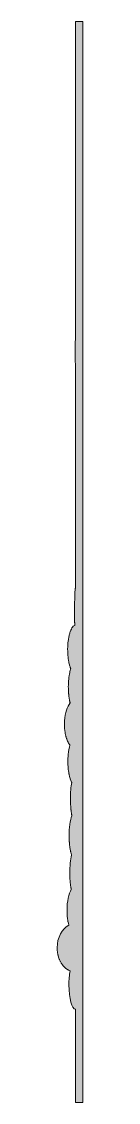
# Model space of a CAD drawing. Header units: inches. Extents: x -5 to 584, y 0 to 596.
# Drawn here: x 290 to 304, y 0 to 580 of the extents above; entities that cross this region are included whole.
import ezdxf

# ---------------------------------------------------------------- set-up
doc = ezdxf.new("R2010")
doc.units = ezdxf.units.IN
doc.header["$MEASUREMENT"] = 0
doc.layers.add('Layer 1', color=7, linetype='Continuous')

# ---------------------------------------------------------------- blocks, each defined once
blk = doc.blocks.new('block 2')
at = {"layer": 'Layer 1', "true_color": 0xff0000}
h = blk.add_hatch(color=1, dxfattribs=at)
h.dxf.hatch_style = 2
edge = h.paths.add_edge_path()
edge.add_spline(control_points=[(300, 580), (300, 580), (300, 580), (300, 580), (300, 580), (300, 456), (300, 456), (299.98, 456), (299.97, 452.16), (299.96, 446.87), (299.96, 445.64), (299.96, 444.35), (299.96, 443), (299.96, 442.51), (299.96, 442.03), (299.96, 441.56), (299.96, 441.42), (299.96, 441.29), (299.96, 441.15), (299.96, 440.86), (299.96, 440.56), (299.96, 440.28), (299.96, 440.03), (299.96, 439.78), (299.96, 439.54), (299.96, 439.33), (299.96, 439.12), (299.96, 438.92), (299.96, 438.77), (299.96, 438.62), (299.96, 438.47), (299.96, 438.12), (299.96, 437.77), (299.96, 437.43), (299.96, 437.42), (299.96, 437.4), (299.96, 437.39), (299.96, 437.37), (299.96, 437.35), (299.96, 437.34), (299.97, 437.02), (299.97, 436.71), (299.97, 436.41), (299.97, 436.24), (299.97, 436.06), (299.97, 435.89), (299.97, 435.65), (299.97, 435.41), (299.97, 435.18), (299.97, 435.11), (299.97, 435.04), (299.97, 434.97), (299.97, 434.69), (299.97, 434.41), (299.97, 434.15), (299.97, 434.06), (299.97, 433.97), (299.97, 433.88), (299.97, 433.57), (299.97, 433.27), (299.97, 432.99), (299.97, 431.8), (299.97, 430.31), (299.96, 428.61), (299.96, 426.91), (299.96, 425.01), (299.96, 423), (299.96, 422.33), (299.96, 421.67), (299.96, 421.03), (299.96, 420.95), (299.96, 420.86), (299.96, 420.77), (299.96, 420.71), (299.96, 420.65), (299.96, 420.59), (299.96, 420.01), (299.96, 419.46), (299.96, 418.91), (299.96, 418.74), (299.96, 418.58), (299.96, 418.41), (299.96, 417.85), (299.96, 417.3), (299.97, 416.78), (299.97, 416.67), (299.97, 416.58), (299.97, 416.47), (299.97, 416.04), (299.97, 415.62), (299.97, 415.22), (299.97, 415.14), (299.97, 415.04), (299.97, 414.96), (299.96, 414.21), (299.95, 413.1), (299.94, 411.72), (299.94, 411.49), (299.94, 411.25), (299.94, 411), (299.93, 408.8), (299.92, 406.02), (299.92, 403), (299.92, 395.82), (299.96, 390), (300, 390), (300, 390), (300, 356), (300, 356), (299.98, 356), (299.97, 352.16), (299.96, 346.87), (299.96, 345.64), (299.96, 344.35), (299.96, 343), (299.96, 341.65), (299.96, 340.36), (299.96, 339.13), (299.97, 333.84), (299.98, 330), (300, 330), (300, 330), (300, 276), (300, 276), (299.74, 276), (299.53, 270.18), (299.53, 263), (299.53, 262.42), (299.53, 261.86), (299.53, 261.3), (299.53, 261.14), (299.54, 260.99), (299.54, 260.84), (299.54, 260.37), (299.54, 259.91), (299.55, 259.46), (299.55, 259.37), (299.55, 259.29), (299.55, 259.2), (299.56, 258.68), (299.56, 258.18), (299.57, 257.69), (299.57, 257.64), (299.57, 257.59), (299.57, 257.54), (299.57, 257.46), (299.58, 257.39), (299.58, 257.32), (299.58, 256.92), (299.59, 256.53), (299.6, 256.15), (299.6, 256.08), (299.6, 256.01), (299.6, 255.94), (299.07, 255.79), (298.57, 255.33), (298.11, 254.61), (297.88, 254.26), (297.67, 253.84), (297.47, 253.36), (297.26, 252.89), (297.08, 252.36), (296.9, 251.78), (296.73, 251.2), (296.58, 250.57), (296.44, 249.91), (296.04, 247.91), (295.8, 245.54), (295.8, 243), (295.8, 242.51), (295.81, 242.03), (295.83, 241.55), (295.84, 241.39), (295.85, 241.24), (295.85, 241.09), (295.87, 240.77), (295.89, 240.46), (295.91, 240.15), (295.92, 239.97), (295.94, 239.8), (295.95, 239.62), (295.98, 239.34), (296, 239.06), (296.03, 238.79), (296.05, 238.61), (296.07, 238.44), (296.09, 238.28), (296.13, 238), (296.17, 237.74), (296.21, 237.47), (296.23, 237.32), (296.25, 237.16), (296.28, 237.01), (296.33, 236.73), (296.38, 236.46), (296.43, 236.19), (296.45, 236.07), (296.48, 235.94), (296.5, 235.82), (296.58, 235.44), (296.67, 235.08), (296.76, 234.73), (296.77, 234.7), (296.78, 234.69), (296.78, 234.67), (296.87, 234.34), (296.96, 234.02), (297.06, 233.72), (297.1, 233.62), (297.13, 233.53), (297.17, 233.42), (297.24, 233.22), (297.32, 233.01), (297.39, 232.82), (297.41, 232.78), (297.42, 232.74), (297.44, 232.7), (297.24, 232.1), (297.06, 231.44), (296.91, 230.72), (296.44, 228.56), (296.16, 225.89), (296.16, 223), (296.16, 222.57), (296.16, 222.14), (296.18, 221.72), (296.18, 221.58), (296.19, 221.44), (296.19, 221.3), (296.2, 221.03), (296.21, 220.75), (296.23, 220.48), (296.24, 220.31), (296.25, 220.16), (296.26, 220), (296.28, 219.75), (296.3, 219.51), (296.32, 219.27), (296.33, 219.11), (296.35, 218.95), (296.37, 218.78), (296.39, 218.56), (296.41, 218.34), (296.44, 218.12), (296.46, 217.95), (296.48, 217.79), (296.5, 217.63), (296.53, 217.42), (296.56, 217.22), (296.59, 217.01), (296.62, 216.86), (296.64, 216.7), (296.67, 216.55), (296.7, 216.35), (296.73, 216.16), (296.77, 215.96), (296.8, 215.82), (296.83, 215.67), (296.86, 215.53), (296.9, 215.34), (296.94, 215.16), (296.98, 214.98), (297.01, 214.84), (297.04, 214.71), (297.08, 214.57), (297.09, 214.51), (297.11, 214.45), (297.12, 214.39), (295.51, 212.45), (294.36, 208.94), (294.1, 204.81), (294.06, 204.22), (294.04, 203.61), (294.04, 203), (294.04, 202.46), (294.06, 201.93), (294.09, 201.41), (294.1, 201.25), (294.11, 201.1), (294.12, 200.95), (294.15, 200.57), (294.18, 200.19), (294.23, 199.82), (294.24, 199.68), (294.26, 199.53), (294.28, 199.38), (294.34, 198.89), (294.42, 198.41), (294.51, 197.95), (294.51, 197.94), (294.51, 197.94), (294.51, 197.94), (294.51, 197.94), (294.51, 197.94), (294.51, 197.94), (294.6, 197.47), (294.7, 197.02), (294.82, 196.59), (294.85, 196.46), (294.89, 196.33), (294.92, 196.21), (295.01, 195.89), (295.11, 195.58), (295.21, 195.29), (295.25, 195.17), (295.29, 195.05), (295.33, 194.93), (295.47, 194.54), (295.62, 194.16), (295.78, 193.81), (295.78, 193.81), (295.78, 193.81), (295.78, 193.81), (295.95, 193.46), (296.12, 193.13), (296.3, 192.82), (296.35, 192.73), (296.41, 192.64), (296.46, 192.55), (296.6, 192.33), (296.74, 192.13), (296.88, 191.93), (296.92, 191.88), (296.95, 191.82), (296.99, 191.78), (296.58, 190.33), (296.26, 188.58), (296.08, 186.65), (296.05, 186.27), (296.02, 185.87), (296, 185.47), (295.95, 184.67), (295.92, 183.85), (295.92, 183), (295.92, 182.46), (295.94, 181.92), (295.96, 181.39), (295.96, 181.24), (295.97, 181.09), (295.98, 180.93), (296, 180.54), (296.02, 180.16), (296.05, 179.78), (296.06, 179.64), (296.07, 179.5), (296.09, 179.36), (296.13, 178.86), (296.18, 178.38), (296.25, 177.91), (296.25, 177.86), (296.26, 177.81), (296.27, 177.76), (296.33, 177.34), (296.39, 176.93), (296.46, 176.54), (296.49, 176.41), (296.51, 176.28), (296.54, 176.15), (296.6, 175.82), (296.67, 175.51), (296.74, 175.2), (296.77, 175.09), (296.79, 174.98), (296.82, 174.88), (296.92, 174.49), (297.02, 174.11), (297.13, 173.76), (297.14, 173.75), (297.14, 173.73), (297.14, 173.72), (297.16, 173.67), (297.18, 173.63), (297.19, 173.58), (297.29, 173.29), (297.39, 173.02), (297.49, 172.76), (297.53, 172.66), (297.57, 172.57), (297.61, 172.48), (297.71, 172.25), (297.81, 172.04), (297.92, 171.84), (297.94, 171.79), (297.96, 171.73), (297.99, 171.69), (297.56, 169.39), (297.29, 166.34), (297.29, 163), (297.29, 162.55), (297.3, 162.11), (297.31, 161.67), (297.31, 161.54), (297.32, 161.42), (297.32, 161.3), (297.33, 160.99), (297.34, 160.68), (297.35, 160.38), (297.35, 160.37), (297.35, 160.37), (297.35, 160.37), (297.36, 160.19), (297.37, 160.01), (297.38, 159.83), (297.39, 159.59), (297.4, 159.36), (297.42, 159.13), (297.43, 158.92), (297.45, 158.72), (297.46, 158.52), (297.48, 158.33), (297.49, 158.12), (297.51, 157.93), (297.52, 157.74), (297.55, 157.55), (297.56, 157.36), (297.58, 157.17), (297.6, 156.98), (297.62, 156.79), (297.64, 156.62), (297.66, 156.47), (297.68, 156.3), (297.71, 156.11), (297.73, 155.91), (297.76, 155.72), (297.78, 155.55), (297.81, 155.4), (297.83, 155.23), (297.86, 155.06), (297.89, 154.88), (297.91, 154.72), (297.94, 154.56), (297.97, 154.41), (298, 154.26), (298.03, 154.1), (298.06, 153.94), (298.09, 153.79), (298.09, 153.79), (298.09, 153.78), (298.09, 153.78), (297.18, 151.44), (296.59, 147.49), (296.59, 143), (296.59, 142.51), (296.6, 142.02), (296.61, 141.54), (296.62, 141.39), (296.62, 141.23), (296.63, 141.08), (296.64, 140.76), (296.66, 140.44), (296.67, 140.13), (296.69, 139.95), (296.7, 139.78), (296.71, 139.61), (296.73, 139.32), (296.75, 139.04), (296.78, 138.76), (296.79, 138.59), (296.81, 138.42), (296.83, 138.25), (296.86, 137.97), (296.89, 137.7), (296.92, 137.43), (296.94, 137.28), (296.96, 137.13), (296.98, 136.98), (297.02, 136.67), (297.07, 136.37), (297.12, 136.08), (297.13, 135.99), (297.15, 135.88), (297.16, 135.79), (297.23, 135.41), (297.3, 135.04), (297.38, 134.69), (297.39, 134.61), (297.41, 134.54), (297.43, 134.46), (297.49, 134.19), (297.56, 133.93), (297.62, 133.68), (297.65, 133.57), (297.69, 133.47), (297.72, 133.36), (297.78, 133.16), (297.83, 132.96), (297.9, 132.78), (297.91, 132.73), (297.93, 132.67), (297.94, 132.63), (297.33, 130.25), (296.94, 126.82), (296.94, 123), (296.94, 122.57), (296.95, 122.14), (296.96, 121.71), (296.96, 121.57), (296.97, 121.43), (296.97, 121.29), (296.98, 121.01), (296.99, 120.73), (297, 120.46), (297.01, 120.29), (297.02, 120.13), (297.03, 119.97), (297.04, 119.73), (297.05, 119.49), (297.07, 119.25), (297.08, 119.08), (297.1, 118.91), (297.11, 118.75), (297.13, 118.53), (297.15, 118.3), (297.17, 118.09), (297.18, 117.92), (297.2, 117.76), (297.22, 117.6), (297.24, 117.39), (297.27, 117.18), (297.29, 116.97), (297.31, 116.82), (297.33, 116.66), (297.35, 116.51), (297.38, 116.31), (297.41, 116.11), (297.44, 115.92), (297.46, 115.77), (297.48, 115.63), (297.51, 115.48), (297.54, 115.3), (297.57, 115.12), (297.6, 114.94), (297.63, 114.8), (297.66, 114.66), (297.68, 114.52), (297.7, 114.44), (297.72, 114.35), (297.73, 114.27), (296.37, 112.03), (295.45, 107.82), (295.45, 103), (295.45, 102.33), (295.47, 101.68), (295.51, 101.04), (295.51, 100.92), (295.52, 100.8), (295.53, 100.68), (295.57, 100.06), (295.62, 99.47), (295.69, 98.89), (295.7, 98.78), (295.71, 98.67), (295.73, 98.56), (295.8, 97.99), (295.88, 97.43), (295.98, 96.9), (295.99, 96.88), (295.99, 96.85), (296, 96.83), (296.1, 96.28), (296.22, 95.77), (296.35, 95.28), (296.36, 95.22), (296.37, 95.16), (296.39, 95.1), (292.72, 93.21), (290.12, 88.5), (290.12, 83), (290.12, 82.59), (290.14, 82.18), (290.16, 81.78), (290.17, 81.65), (290.19, 81.52), (290.2, 81.39), (290.23, 81.12), (290.26, 80.84), (290.3, 80.57), (290.32, 80.43), (290.34, 80.29), (290.36, 80.15), (290.41, 79.89), (290.46, 79.64), (290.51, 79.39), (290.54, 79.26), (290.57, 79.12), (290.6, 79), (290.67, 78.71), (290.75, 78.43), (290.84, 78.15), (290.86, 78.06), (290.88, 77.98), (290.91, 77.9), (291.03, 77.54), (291.15, 77.19), (291.29, 76.85), (291.33, 76.77), (291.37, 76.69), (291.4, 76.6), (291.51, 76.35), (291.62, 76.1), (291.75, 75.86), (291.8, 75.75), (291.86, 75.64), (291.92, 75.53), (292.03, 75.32), (292.15, 75.11), (292.27, 74.91), (292.33, 74.81), (292.4, 74.7), (292.47, 74.59), (292.6, 74.39), (292.74, 74.19), (292.88, 74), (292.94, 73.92), (293, 73.83), (293.06, 73.74), (293.27, 73.48), (293.49, 73.22), (293.71, 72.97), (293.72, 72.96), (293.74, 72.95), (293.75, 72.93), (293.96, 72.7), (294.18, 72.49), (294.41, 72.28), (294.49, 72.21), (294.57, 72.15), (294.65, 72.08), (294.81, 71.94), (294.99, 71.8), (295.16, 71.67), (295.25, 71.6), (295.35, 71.54), (295.44, 71.47), (295.62, 71.35), (295.79, 71.24), (295.97, 71.14), (296.07, 71.08), (296.16, 71.02), (296.25, 70.97), (296.47, 70.86), (296.69, 70.75), (296.91, 70.66), (296.97, 70.63), (297.03, 70.6), (297.09, 70.57), (297.1, 70.57), (297.12, 70.56), (297.13, 70.56), (296.71, 68.43), (296.47, 65.82), (296.47, 63), (296.47, 55.82), (298.05, 50), (300, 50), (300, 50), (300, 0), (300, 0), (300, 0), (304, 0), (304, 0), (304, 0), (304, 0), (304, 0), (304, 0), (304, 580), (304, 580), (304, 580), (304, 580), (304, 580), (304, 580), (300, 580), (300, 580)], knot_values=[0, 0, 0, 0, 1, 1, 1, 2, 2, 2, 3, 3, 3, 4, 4, 4, 5, 5, 5, 6, 6, 6, 7, 7, 7, 8, 8, 8, 9, 9, 9, 10, 10, 10, 11, 11, 11, 12, 12, 12, 13, 13, 13, 14, 14, 14, 15, 15, 15, 16, 16, 16, 17, 17, 17, 18, 18, 18, 19, 19, 19, 20, 20, 20, 21, 21, 21, 22, 22, 22, 23, 23, 23, 24, 24, 24, 25, 25, 25, 26, 26, 26, 27, 27, 27, 28, 28, 28, 29, 29, 29, 30, 30, 30, 31, 31, 31, 32, 32, 32, 33, 33, 33, 34, 34, 34, 35, 35, 35, 36, 36, 36, 37, 37, 37, 38, 38, 38, 39, 39, 39, 40, 40, 40, 41, 41, 41, 42, 42, 42, 43, 43, 43, 44, 44, 44, 45, 45, 45, 46, 46, 46, 47, 47, 47, 48, 48, 48, 49, 49, 49, 50, 50, 50, 51, 51, 51, 52, 52, 52, 53, 53, 53, 54, 54, 54, 55, 55, 55, 56, 56, 56, 57, 57, 57, 58, 58, 58, 59, 59, 59, 60, 60, 60, 61, 61, 61, 62, 62, 62, 63, 63, 63, 64, 64, 64, 65, 65, 65, 66, 66, 66, 67, 67, 67, 68, 68, 68, 69, 69, 69, 70, 70, 70, 71, 71, 71, 72, 72, 72, 73, 73, 73, 74, 74, 74, 75, 75, 75, 76, 76, 76, 77, 77, 77, 78, 78, 78, 79, 79, 79, 80, 80, 80, 81, 81, 81, 82, 82, 82, 83, 83, 83, 84, 84, 84, 85, 85, 85, 86, 86, 86, 87, 87, 87, 88, 88, 88, 89, 89, 89, 90, 90, 90, 91, 91, 91, 92, 92, 92, 93, 93, 93, 94, 94, 94, 95, 95, 95, 96, 96, 96, 97, 97, 97, 98, 98, 98, 99, 99, 99, 100, 100, 100, 101, 101, 101, 102, 102, 102, 103, 103, 103, 104, 104, 104, 105, 105, 105, 106, 106, 106, 107, 107, 107, 108, 108, 108, 109, 109, 109, 110, 110, 110, 111, 111, 111, 112, 112, 112, 113, 113, 113, 114, 114, 114, 115, 115, 115, 116, 116, 116, 117, 117, 117, 118, 118, 118, 119, 119, 119, 120, 120, 120, 121, 121, 121, 122, 122, 122, 123, 123, 123, 124, 124, 124, 125, 125, 125, 126, 126, 126, 127, 127, 127, 128, 128, 128, 129, 129, 129, 130, 130, 130, 131, 131, 131, 132, 132, 132, 133, 133, 133, 134, 134, 134, 135, 135, 135, 136, 136, 136, 137, 137, 137, 138, 138, 138, 139, 139, 139, 140, 140, 140, 141, 141, 141, 142, 142, 142, 143, 143, 143, 144, 144, 144, 145, 145, 145, 146, 146, 146, 147, 147, 147, 148, 148, 148, 149, 149, 149, 150, 150, 150, 151, 151, 151, 152, 152, 152, 153, 153, 153, 154, 154, 154, 155, 155, 155, 156, 156, 156, 157, 157, 157, 158, 158, 158, 159, 159, 159, 160, 160, 160, 161, 161, 161, 162, 162, 162, 163, 163, 163, 164, 164, 164, 165, 165, 165, 166, 166, 166, 167, 167, 167, 168, 168, 168, 169, 169, 169, 170, 170, 170, 171, 171, 171, 172, 172, 172, 173, 173, 173, 174, 174, 174, 175, 175, 175, 176, 176, 176, 177, 177, 177, 178, 178, 178, 179, 179, 179, 180, 180, 180, 181, 181, 181, 182, 182, 182, 183, 183, 183, 184, 184, 184, 185, 185, 185, 186, 186, 186, 187, 187, 187, 188, 188, 188, 189, 189, 189, 190, 190, 190, 191, 191, 191, 192, 192, 192, 193, 193, 193, 194, 194, 194, 195, 195, 195, 196, 196, 196, 197, 197, 197, 198, 198, 198, 199, 199, 199, 200, 200, 200, 201, 201, 201, 202, 202, 202, 203, 203, 203, 204, 204, 204, 205, 205, 205, 206, 206, 206, 207, 207, 207, 208, 208, 208, 209, 209, 209, 210, 210, 210, 211, 211, 211, 212, 212, 212, 213, 213, 213, 214, 214, 214, 215, 215, 215, 216, 216, 216, 217, 217, 217, 218, 218, 218, 219, 219, 219, 220, 220, 220, 221, 221, 221, 222, 222, 222, 223, 223, 223, 224, 224, 224, 224], degree=3, periodic=1)
at = {"layer": 'Layer 1', "lineweight": 0}
blk.add_open_spline([(300, 580), (300, 580), (300, 580), (300, 580), (300, 580), (300, 456), (300, 456), (299.98, 456), (299.97, 452.16), (299.96, 446.87), (299.96, 445.64), (299.96, 444.35), (299.96, 443), (299.96, 442.51), (299.96, 442.03), (299.96, 441.56), (299.96, 441.42), (299.96, 441.29), (299.96, 441.15), (299.96, 440.86), (299.96, 440.56), (299.96, 440.28), (299.96, 440.03), (299.96, 439.78), (299.96, 439.54), (299.96, 439.33), (299.96, 439.12), (299.96, 438.92), (299.96, 438.77), (299.96, 438.62), (299.96, 438.47), (299.96, 438.12), (299.96, 437.77), (299.96, 437.43), (299.96, 437.42), (299.96, 437.4), (299.96, 437.39), (299.96, 437.37), (299.96, 437.35), (299.96, 437.34), (299.97, 437.02), (299.97, 436.71), (299.97, 436.41), (299.97, 436.24), (299.97, 436.06), (299.97, 435.89), (299.97, 435.65), (299.97, 435.41), (299.97, 435.18), (299.97, 435.11), (299.97, 435.04), (299.97, 434.97), (299.97, 434.69), (299.97, 434.41), (299.97, 434.15), (299.97, 434.06), (299.97, 433.97), (299.97, 433.88), (299.97, 433.57), (299.97, 433.27), (299.97, 432.99), (299.97, 431.8), (299.97, 430.31), (299.96, 428.61), (299.96, 426.91), (299.96, 425.01), (299.96, 423), (299.96, 422.33), (299.96, 421.67), (299.96, 421.03), (299.96, 420.95), (299.96, 420.86), (299.96, 420.77), (299.96, 420.71), (299.96, 420.65), (299.96, 420.59), (299.96, 420.01), (299.96, 419.46), (299.96, 418.91), (299.96, 418.74), (299.96, 418.58), (299.96, 418.41), (299.96, 417.85), (299.96, 417.3), (299.97, 416.78), (299.97, 416.67), (299.97, 416.58), (299.97, 416.47), (299.97, 416.04), (299.97, 415.62), (299.97, 415.22), (299.97, 415.14), (299.97, 415.04), (299.97, 414.96), (299.96, 414.21), (299.95, 413.1), (299.94, 411.72), (299.94, 411.49), (299.94, 411.25), (299.94, 411), (299.93, 408.8), (299.92, 406.02), (299.92, 403), (299.92, 395.82), (299.96, 390), (300, 390), (300, 390), (300, 356), (300, 356), (299.98, 356), (299.97, 352.16), (299.96, 346.87), (299.96, 345.64), (299.96, 344.35), (299.96, 343), (299.96, 341.65), (299.96, 340.36), (299.96, 339.13), (299.97, 333.84), (299.98, 330), (300, 330), (300, 330), (300, 276), (300, 276), (299.74, 276), (299.53, 270.18), (299.53, 263), (299.53, 262.42), (299.53, 261.86), (299.53, 261.3), (299.53, 261.14), (299.54, 260.99), (299.54, 260.84), (299.54, 260.37), (299.54, 259.91), (299.55, 259.46), (299.55, 259.37), (299.55, 259.29), (299.55, 259.2), (299.56, 258.68), (299.56, 258.18), (299.57, 257.69), (299.57, 257.64), (299.57, 257.59), (299.57, 257.54), (299.57, 257.46), (299.58, 257.39), (299.58, 257.32), (299.58, 256.92), (299.59, 256.53), (299.6, 256.15), (299.6, 256.08), (299.6, 256.01), (299.6, 255.94), (299.07, 255.79), (298.57, 255.33), (298.11, 254.61), (297.88, 254.26), (297.67, 253.84), (297.47, 253.36), (297.26, 252.89), (297.08, 252.36), (296.9, 251.78), (296.73, 251.2), (296.58, 250.57), (296.44, 249.91), (296.04, 247.91), (295.8, 245.54), (295.8, 243), (295.8, 242.51), (295.81, 242.03), (295.83, 241.55), (295.84, 241.39), (295.85, 241.24), (295.85, 241.09), (295.87, 240.77), (295.89, 240.46), (295.91, 240.15), (295.92, 239.97), (295.94, 239.8), (295.95, 239.62), (295.98, 239.34), (296, 239.06), (296.03, 238.79), (296.05, 238.61), (296.07, 238.44), (296.09, 238.28), (296.13, 238), (296.17, 237.74), (296.21, 237.47), (296.23, 237.32), (296.25, 237.16), (296.28, 237.01), (296.33, 236.73), (296.38, 236.46), (296.43, 236.19), (296.45, 236.07), (296.48, 235.94), (296.5, 235.82), (296.58, 235.44), (296.67, 235.08), (296.76, 234.73), (296.77, 234.7), (296.78, 234.69), (296.78, 234.67), (296.87, 234.34), (296.96, 234.02), (297.06, 233.72), (297.1, 233.62), (297.13, 233.53), (297.17, 233.42), (297.24, 233.22), (297.32, 233.01), (297.39, 232.82), (297.41, 232.78), (297.42, 232.74), (297.44, 232.7), (297.24, 232.1), (297.06, 231.44), (296.91, 230.72), (296.44, 228.56), (296.16, 225.89), (296.16, 223), (296.16, 222.57), (296.16, 222.14), (296.18, 221.72), (296.18, 221.58), (296.19, 221.44), (296.19, 221.3), (296.2, 221.03), (296.21, 220.75), (296.23, 220.48), (296.24, 220.31), (296.25, 220.16), (296.26, 220), (296.28, 219.75), (296.3, 219.51), (296.32, 219.27), (296.33, 219.11), (296.35, 218.95), (296.37, 218.78), (296.39, 218.56), (296.41, 218.34), (296.44, 218.12), (296.46, 217.95), (296.48, 217.79), (296.5, 217.63), (296.53, 217.42), (296.56, 217.22), (296.59, 217.01), (296.62, 216.86), (296.64, 216.7), (296.67, 216.55), (296.7, 216.35), (296.73, 216.16), (296.77, 215.96), (296.8, 215.82), (296.83, 215.67), (296.86, 215.53), (296.9, 215.34), (296.94, 215.16), (296.98, 214.98), (297.01, 214.84), (297.04, 214.71), (297.08, 214.57), (297.09, 214.51), (297.11, 214.45), (297.12, 214.39), (295.51, 212.45), (294.36, 208.94), (294.1, 204.81), (294.06, 204.22), (294.04, 203.61), (294.04, 203), (294.04, 202.46), (294.06, 201.93), (294.09, 201.41), (294.1, 201.25), (294.11, 201.1), (294.12, 200.95), (294.15, 200.57), (294.18, 200.19), (294.23, 199.82), (294.24, 199.68), (294.26, 199.53), (294.28, 199.38), (294.34, 198.89), (294.42, 198.41), (294.51, 197.95), (294.51, 197.94), (294.51, 197.94), (294.51, 197.94), (294.51, 197.94), (294.51, 197.94), (294.51, 197.94), (294.6, 197.47), (294.7, 197.02), (294.82, 196.59), (294.85, 196.46), (294.89, 196.33), (294.92, 196.21), (295.01, 195.89), (295.11, 195.58), (295.21, 195.29), (295.25, 195.17), (295.29, 195.05), (295.33, 194.93), (295.47, 194.54), (295.62, 194.16), (295.78, 193.81), (295.78, 193.81), (295.78, 193.81), (295.78, 193.81), (295.95, 193.46), (296.12, 193.13), (296.3, 192.82), (296.35, 192.73), (296.41, 192.64), (296.46, 192.55), (296.6, 192.33), (296.74, 192.13), (296.88, 191.93), (296.92, 191.88), (296.95, 191.82), (296.99, 191.78), (296.58, 190.33), (296.26, 188.58), (296.08, 186.65), (296.05, 186.27), (296.02, 185.87), (296, 185.47), (295.95, 184.67), (295.92, 183.85), (295.92, 183), (295.92, 182.46), (295.94, 181.92), (295.96, 181.39), (295.96, 181.24), (295.97, 181.09), (295.98, 180.93), (296, 180.54), (296.02, 180.16), (296.05, 179.78), (296.06, 179.64), (296.07, 179.5), (296.09, 179.36), (296.13, 178.86), (296.18, 178.38), (296.25, 177.91), (296.25, 177.86), (296.26, 177.81), (296.27, 177.76), (296.33, 177.34), (296.39, 176.93), (296.46, 176.54), (296.49, 176.41), (296.51, 176.28), (296.54, 176.15), (296.6, 175.82), (296.67, 175.51), (296.74, 175.2), (296.77, 175.09), (296.79, 174.98), (296.82, 174.88), (296.92, 174.49), (297.02, 174.11), (297.13, 173.76), (297.14, 173.75), (297.14, 173.73), (297.14, 173.72), (297.16, 173.67), (297.18, 173.63), (297.19, 173.58), (297.29, 173.29), (297.39, 173.02), (297.49, 172.76), (297.53, 172.66), (297.57, 172.57), (297.61, 172.48), (297.71, 172.25), (297.81, 172.04), (297.92, 171.84), (297.94, 171.79), (297.96, 171.73), (297.99, 171.69), (297.56, 169.39), (297.29, 166.34), (297.29, 163), (297.29, 162.55), (297.3, 162.11), (297.31, 161.67), (297.31, 161.54), (297.32, 161.42), (297.32, 161.3), (297.33, 160.99), (297.34, 160.68), (297.35, 160.38), (297.35, 160.37), (297.35, 160.37), (297.35, 160.37), (297.36, 160.19), (297.37, 160.01), (297.38, 159.83), (297.39, 159.59), (297.4, 159.36), (297.42, 159.13), (297.43, 158.92), (297.45, 158.72), (297.46, 158.52), (297.48, 158.33), (297.49, 158.12), (297.51, 157.93), (297.52, 157.74), (297.55, 157.55), (297.56, 157.36), (297.58, 157.17), (297.6, 156.98), (297.62, 156.79), (297.64, 156.62), (297.66, 156.47), (297.68, 156.3), (297.71, 156.11), (297.73, 155.91), (297.76, 155.72), (297.78, 155.55), (297.81, 155.4), (297.83, 155.23), (297.86, 155.06), (297.89, 154.88), (297.91, 154.72), (297.94, 154.56), (297.97, 154.41), (298, 154.26), (298.03, 154.1), (298.06, 153.94), (298.09, 153.79), (298.09, 153.79), (298.09, 153.78), (298.09, 153.78), (297.18, 151.44), (296.59, 147.49), (296.59, 143), (296.59, 142.51), (296.6, 142.02), (296.61, 141.54), (296.62, 141.39), (296.62, 141.23), (296.63, 141.08), (296.64, 140.76), (296.66, 140.44), (296.67, 140.13), (296.69, 139.95), (296.7, 139.78), (296.71, 139.61), (296.73, 139.32), (296.75, 139.04), (296.78, 138.76), (296.79, 138.59), (296.81, 138.42), (296.83, 138.25), (296.86, 137.97), (296.89, 137.7), (296.92, 137.43), (296.94, 137.28), (296.96, 137.13), (296.98, 136.98), (297.02, 136.67), (297.07, 136.37), (297.12, 136.08), (297.13, 135.99), (297.15, 135.88), (297.16, 135.79), (297.23, 135.41), (297.3, 135.04), (297.38, 134.69), (297.39, 134.61), (297.41, 134.54), (297.43, 134.46), (297.49, 134.19), (297.56, 133.93), (297.62, 133.68), (297.65, 133.57), (297.69, 133.47), (297.72, 133.36), (297.78, 133.16), (297.83, 132.96), (297.9, 132.78), (297.91, 132.73), (297.93, 132.67), (297.94, 132.63), (297.33, 130.25), (296.94, 126.82), (296.94, 123), (296.94, 122.57), (296.95, 122.14), (296.96, 121.71), (296.96, 121.57), (296.97, 121.43), (296.97, 121.29), (296.98, 121.01), (296.99, 120.73), (297, 120.46), (297.01, 120.29), (297.02, 120.13), (297.03, 119.97), (297.04, 119.73), (297.05, 119.49), (297.07, 119.25), (297.08, 119.08), (297.1, 118.91), (297.11, 118.75), (297.13, 118.53), (297.15, 118.3), (297.17, 118.09), (297.18, 117.92), (297.2, 117.76), (297.22, 117.6), (297.24, 117.39), (297.27, 117.18), (297.29, 116.97), (297.31, 116.82), (297.33, 116.66), (297.35, 116.51), (297.38, 116.31), (297.41, 116.11), (297.44, 115.92), (297.46, 115.77), (297.48, 115.63), (297.51, 115.48), (297.54, 115.3), (297.57, 115.12), (297.6, 114.94), (297.63, 114.8), (297.66, 114.66), (297.68, 114.52), (297.7, 114.44), (297.72, 114.35), (297.73, 114.27), (296.37, 112.03), (295.45, 107.82), (295.45, 103), (295.45, 102.33), (295.47, 101.68), (295.51, 101.04), (295.51, 100.92), (295.52, 100.8), (295.53, 100.68), (295.57, 100.06), (295.62, 99.47), (295.69, 98.89), (295.7, 98.78), (295.71, 98.67), (295.73, 98.56), (295.8, 97.99), (295.88, 97.43), (295.98, 96.9), (295.99, 96.88), (295.99, 96.85), (296, 96.83), (296.1, 96.28), (296.22, 95.77), (296.35, 95.28), (296.36, 95.22), (296.37, 95.16), (296.39, 95.1), (292.72, 93.21), (290.12, 88.5), (290.12, 83), (290.12, 82.59), (290.14, 82.18), (290.16, 81.78), (290.17, 81.65), (290.19, 81.52), (290.2, 81.39), (290.23, 81.12), (290.26, 80.84), (290.3, 80.57), (290.32, 80.43), (290.34, 80.29), (290.36, 80.15), (290.41, 79.89), (290.46, 79.64), (290.51, 79.39), (290.54, 79.26), (290.57, 79.12), (290.6, 79), (290.67, 78.71), (290.75, 78.43), (290.84, 78.15), (290.86, 78.06), (290.88, 77.98), (290.91, 77.9), (291.03, 77.54), (291.15, 77.19), (291.29, 76.85), (291.33, 76.77), (291.37, 76.69), (291.4, 76.6), (291.51, 76.35), (291.62, 76.1), (291.75, 75.86), (291.8, 75.75), (291.86, 75.64), (291.92, 75.53), (292.03, 75.32), (292.15, 75.11), (292.27, 74.91), (292.33, 74.81), (292.4, 74.7), (292.47, 74.59), (292.6, 74.39), (292.74, 74.19), (292.88, 74), (292.94, 73.92), (293, 73.83), (293.06, 73.74), (293.27, 73.48), (293.49, 73.22), (293.71, 72.97), (293.72, 72.96), (293.74, 72.95), (293.75, 72.93), (293.96, 72.7), (294.18, 72.49), (294.41, 72.28), (294.49, 72.21), (294.57, 72.15), (294.65, 72.08), (294.81, 71.94), (294.99, 71.8), (295.16, 71.67), (295.25, 71.6), (295.35, 71.54), (295.44, 71.47), (295.62, 71.35), (295.79, 71.24), (295.97, 71.14), (296.07, 71.08), (296.16, 71.02), (296.25, 70.97), (296.47, 70.86), (296.69, 70.75), (296.91, 70.66), (296.97, 70.63), (297.03, 70.6), (297.09, 70.57), (297.1, 70.57), (297.12, 70.56), (297.13, 70.56), (296.71, 68.43), (296.47, 65.82), (296.47, 63), (296.47, 55.82), (298.05, 50), (300, 50), (300, 50), (300, 0), (300, 0), (300, 0), (304, 0), (304, 0), (304, 0), (304, 0), (304, 0), (304, 0), (304, 580), (304, 580), (304, 580), (304, 580), (304, 580), (304, 580), (300, 580), (300, 580)], degree=3, knots=[0, 0, 0, 0, 1, 1, 1, 2, 2, 2, 3, 3, 3, 4, 4, 4, 5, 5, 5, 6, 6, 6, 7, 7, 7, 8, 8, 8, 9, 9, 9, 10, 10, 10, 11, 11, 11, 12, 12, 12, 13, 13, 13, 14, 14, 14, 15, 15, 15, 16, 16, 16, 17, 17, 17, 18, 18, 18, 19, 19, 19, 20, 20, 20, 21, 21, 21, 22, 22, 22, 23, 23, 23, 24, 24, 24, 25, 25, 25, 26, 26, 26, 27, 27, 27, 28, 28, 28, 29, 29, 29, 30, 30, 30, 31, 31, 31, 32, 32, 32, 33, 33, 33, 34, 34, 34, 35, 35, 35, 36, 36, 36, 37, 37, 37, 38, 38, 38, 39, 39, 39, 40, 40, 40, 41, 41, 41, 42, 42, 42, 43, 43, 43, 44, 44, 44, 45, 45, 45, 46, 46, 46, 47, 47, 47, 48, 48, 48, 49, 49, 49, 50, 50, 50, 51, 51, 51, 52, 52, 52, 53, 53, 53, 54, 54, 54, 55, 55, 55, 56, 56, 56, 57, 57, 57, 58, 58, 58, 59, 59, 59, 60, 60, 60, 61, 61, 61, 62, 62, 62, 63, 63, 63, 64, 64, 64, 65, 65, 65, 66, 66, 66, 67, 67, 67, 68, 68, 68, 69, 69, 69, 70, 70, 70, 71, 71, 71, 72, 72, 72, 73, 73, 73, 74, 74, 74, 75, 75, 75, 76, 76, 76, 77, 77, 77, 78, 78, 78, 79, 79, 79, 80, 80, 80, 81, 81, 81, 82, 82, 82, 83, 83, 83, 84, 84, 84, 85, 85, 85, 86, 86, 86, 87, 87, 87, 88, 88, 88, 89, 89, 89, 90, 90, 90, 91, 91, 91, 92, 92, 92, 93, 93, 93, 94, 94, 94, 95, 95, 95, 96, 96, 96, 97, 97, 97, 98, 98, 98, 99, 99, 99, 100, 100, 100, 101, 101, 101, 102, 102, 102, 103, 103, 103, 104, 104, 104, 105, 105, 105, 106, 106, 106, 107, 107, 107, 108, 108, 108, 109, 109, 109, 110, 110, 110, 111, 111, 111, 112, 112, 112, 113, 113, 113, 114, 114, 114, 115, 115, 115, 116, 116, 116, 117, 117, 117, 118, 118, 118, 119, 119, 119, 120, 120, 120, 121, 121, 121, 122, 122, 122, 123, 123, 123, 124, 124, 124, 125, 125, 125, 126, 126, 126, 127, 127, 127, 128, 128, 128, 129, 129, 129, 130, 130, 130, 131, 131, 131, 132, 132, 132, 133, 133, 133, 134, 134, 134, 135, 135, 135, 136, 136, 136, 137, 137, 137, 138, 138, 138, 139, 139, 139, 140, 140, 140, 141, 141, 141, 142, 142, 142, 143, 143, 143, 144, 144, 144, 145, 145, 145, 146, 146, 146, 147, 147, 147, 148, 148, 148, 149, 149, 149, 150, 150, 150, 151, 151, 151, 152, 152, 152, 153, 153, 153, 154, 154, 154, 155, 155, 155, 156, 156, 156, 157, 157, 157, 158, 158, 158, 159, 159, 159, 160, 160, 160, 161, 161, 161, 162, 162, 162, 163, 163, 163, 164, 164, 164, 165, 165, 165, 166, 166, 166, 167, 167, 167, 168, 168, 168, 169, 169, 169, 170, 170, 170, 171, 171, 171, 172, 172, 172, 173, 173, 173, 174, 174, 174, 175, 175, 175, 176, 176, 176, 177, 177, 177, 178, 178, 178, 179, 179, 179, 180, 180, 180, 181, 181, 181, 182, 182, 182, 183, 183, 183, 184, 184, 184, 185, 185, 185, 186, 186, 186, 187, 187, 187, 188, 188, 188, 189, 189, 189, 190, 190, 190, 191, 191, 191, 192, 192, 192, 193, 193, 193, 194, 194, 194, 195, 195, 195, 196, 196, 196, 197, 197, 197, 198, 198, 198, 199, 199, 199, 200, 200, 200, 201, 201, 201, 202, 202, 202, 203, 203, 203, 204, 204, 204, 205, 205, 205, 206, 206, 206, 207, 207, 207, 208, 208, 208, 209, 209, 209, 210, 210, 210, 211, 211, 211, 212, 212, 212, 213, 213, 213, 214, 214, 214, 215, 215, 215, 216, 216, 216, 217, 217, 217, 218, 218, 218, 219, 219, 219, 220, 220, 220, 221, 221, 221, 222, 222, 222, 223, 223, 223, 224, 224, 224, 224], dxfattribs=at)

msp = doc.modelspace()

# ---------------------------------------------------------------- block references
at = {"layer": 'Layer 1'}
msp.add_blockref('block 2', (0, 0), dxfattribs=at)

doc.saveas('drawing.dxf')
